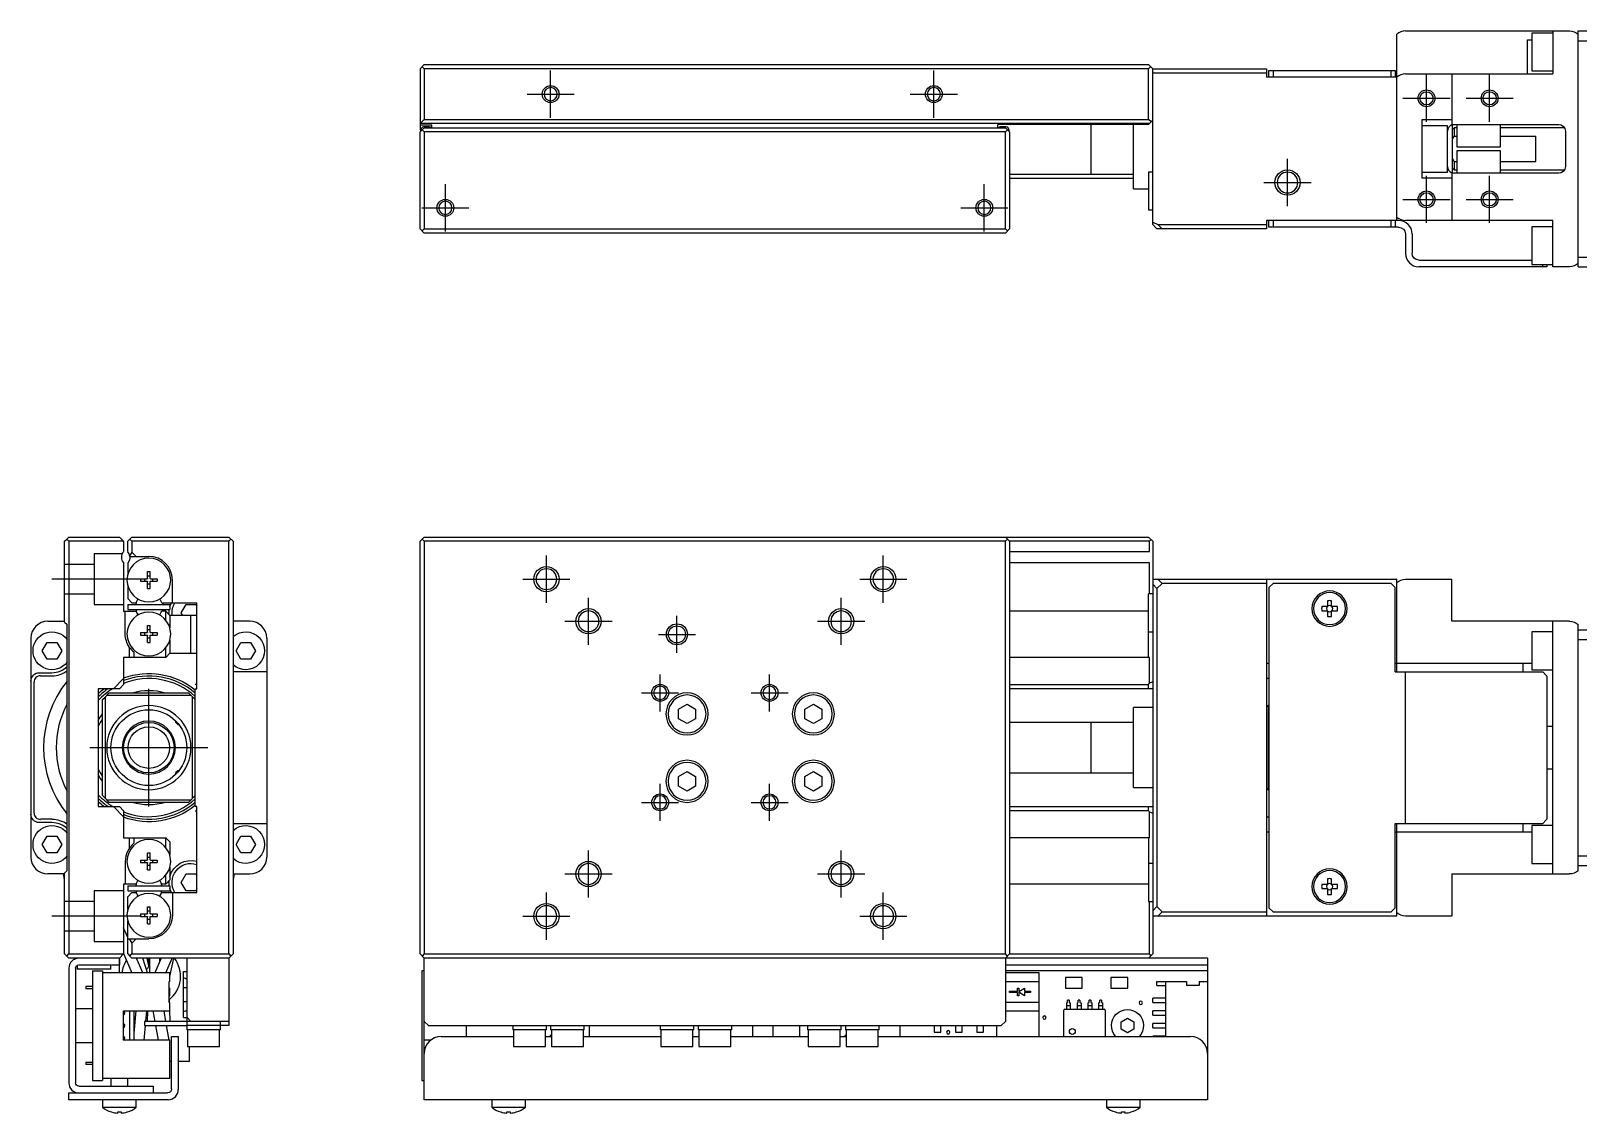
# Model space of a CAD drawing. Extents: x 0 to 570, y -8 to 197.
# Drawn here: x 0 to 183.7, y 68.8 to 197.2 of the extents above; entities that cross this region are included whole.
import ezdxf

# ---------------------------------------------------------------- set-up
doc = ezdxf.new("R2010")
doc.units = 0
doc.header["$LTSCALE"] = 0.5
doc.linetypes.add('CENTER', pattern=[50.8, 31.75, -6.35, 6.35, -6.35])
doc.linetypes.add('DASHED', pattern=[19.05, 12.7, -6.35])
for name, color, linetype in [('MSM_CENTER', 1, 'CENTER'), ('MSM_CONTINUOUS', 7, 'CONTINUOUS'), ('MSM_DASHED', 4, 'DASHED'), ('MSM_NARROW', 5, 'CONTINUOUS')]:
    doc.layers.add(name, color=color, linetype=linetype)

msp = doc.modelspace()

# ---------------------------------------------------------------- linework, layer by layer
at = {"layer": 'MSM_CENTER'}
for p, q in [((61.71, 186.93), (61.71, 192.53)), ((107.21, 186.93), (107.21, 192.53)), ((165.71, 186.43), (165.71, 192.03)), ((173.21, 186.43), (173.21, 192.03)), ((58.91, 189.73), (64.51, 189.73)), ((104.41, 189.73), (110.01, 189.73)), ((162.91, 189.23), (168.51, 189.23)), ((170.41, 189.23), (176.01, 189.23)), ((149.21, 176.43), (149.21, 182.03)), ((49.21, 173.43), (49.21, 179.03)), ((113.21, 173.43), (113.21, 179.03)), ((146.41, 179.23), (152.01, 179.23)), ((165.71, 174.43), (165.71, 180.03)), ((173.21, 174.43), (173.21, 180.03)), ((162.91, 177.23), (168.51, 177.23)), ((170.41, 177.23), (176.01, 177.23)), ((46.41, 176.23), (52.01, 176.23)), ((110.41, 176.23), (116.01, 176.23)), ((61.21, 129.34), (61.21, 134.94)), ((101.21, 129.34), (101.21, 134.94)), ((13, 132.14), (2.5, 132.14)), ((58.41, 132.14), (64.01, 132.14)), ((98.41, 132.14), (104.01, 132.14)), ((66.21, 124.34), (66.21, 129.94)), ((96.21, 124.34), (96.21, 129.94)), ((63.41, 127.14), (69.01, 127.14)), ((76.71, 123.39), (76.71, 127.79)), ((93.41, 127.14), (99.01, 127.14)), ((74.51, 125.59), (78.91, 125.59)), ((74.71, 116.44), (74.71, 120.84)), ((87.71, 116.44), (87.71, 120.84)), ((14, 105.14), (14, 119.14)), ((72.51, 118.64), (76.91, 118.64)), ((85.51, 118.64), (89.91, 118.64)), ((7, 112.14), (21, 112.14)), ((74.71, 103.44), (74.71, 107.84)), ((87.71, 103.44), (87.71, 107.84)), ((72.51, 105.64), (76.91, 105.64)), ((85.51, 105.64), (89.91, 105.64)), ((66.21, 94.34), (66.21, 99.94)), ((96.21, 94.34), (96.21, 99.94)), ((63.41, 97.14), (69.01, 97.14)), ((93.41, 97.14), (99.01, 97.14)), ((61.21, 89.34), (61.21, 94.94)), ((101.21, 89.34), (101.21, 94.94)), ((13, 92.14), (2.5, 92.14)), ((58.41, 92.14), (64.01, 92.14)), ((98.41, 92.14), (104.01, 92.14))]:
    msp.add_line(p, q, dxfattribs=at)
at = {"layer": 'MSM_CONTINUOUS'}
for p, q in [((162.21, 191.74), (162.21, 196.84)), ((163.21, 197.23), (182.71, 197.23)), ((178.21, 196.98), (178.21, 192.48)), ((180.71, 196.98), (178.21, 196.98)), ((180.71, 197.23), (180.71, 192.13)), ((183.71, 169.23), (183.71, 197.23)), ((183.71, 197.23), (190.7, 197.23)), ((177.71, 196.17), (178.21, 196.17)), ((177.71, 192.13), (177.71, 196.17)), ((183.71, 196.07), (190.7, 196.07)), ((46.21, 192.73), (46.71, 193.23)), ((46.46, 192.98), (46.71, 192.73)), ((46.71, 193.23), (132.71, 193.23)), ((133.21, 192.73), (132.71, 193.23)), ((132.71, 192.73), (132.96, 192.98)), ((46.21, 192.73), (46.21, 185.53)), ((132.71, 192.73), (46.71, 192.73)), ((46.71, 192.73), (46.71, 186.73)), ((132.71, 186.73), (132.71, 192.73)), ((133.21, 192.73), (146.71, 192.73)), ((133.21, 174.23), (133.21, 192.73)), ((146.71, 192.23), (133.21, 192.23)), ((146.71, 192.73), (146.71, 191.73)), ((162.21, 191.73), (146.71, 191.73)), ((147.01, 191.73), (147.01, 192.53)), ((147.01, 192.53), (162.01, 192.53)), ((147.51, 192.53), (147.51, 191.73)), ((161.51, 191.73), (161.51, 192.53)), ((162.01, 192.53), (162.01, 191.73)), ((162.21, 174.73), (162.21, 191.73)), ((163.21, 192.13), (180.71, 192.13)), ((168.71, 192.13), (168.71, 186.1)), ((178.21, 192.48), (180.71, 192.48)), ((46.71, 186.73), (46.21, 186.23)), ((132.81, 186.23), (46.21, 186.23)), ((47.61, 186.03), (46.21, 186.03)), ((46.21, 185.23), (46.71, 185.73)), ((47.31, 185.83), (46.61, 185.83)), ((46.71, 186.73), (132.71, 186.73)), ((46.71, 185.73), (115.71, 185.73)), ((47.61, 185.73), (47.61, 186.03)), ((114.81, 185.73), (114.81, 186.13)), ((132.71, 186.13), (114.81, 186.13)), ((115.81, 185.83), (115.11, 185.83)), ((115.71, 185.73), (116.21, 185.23)), ((125.91, 180.23), (125.91, 186.13)), ((130.91, 178.48), (130.91, 186.13)), ((133.01, 186.43), (132.71, 186.73)), ((132.71, 186.13), (133.01, 186.43)), ((133.01, 186.43), (133.21, 186.63)), ((165.21, 186.73), (168.71, 186.73)), ((165.21, 179.73), (165.21, 186.73)), ((168.21, 185.98), (165.21, 185.98)), ((168.21, 180.48), (168.21, 185.98)), ((168.71, 186.1), (168.8, 186.1)), ((168.73, 186.07), (168.8, 186.1)), ((168.81, 180.35), (168.81, 186.1)), ((169.01, 185.73), (168.81, 185.53)), ((169.01, 186.13), (181.41, 186.13)), ((169.01, 185.73), (169.01, 184.73)), ((169.31, 185.73), (169.01, 185.73)), ((169.31, 186.13), (169.31, 183.48)), ((174.51, 183.48), (174.51, 186.13)), ((182.11, 185.73), (174.51, 185.73)), ((46.31, 185.43), (46.21, 185.53)), ((46.21, 173.73), (46.21, 185.23)), ((46.31, 185.33), (46.31, 185.53)), ((46.46, 185.48), (46.71, 185.23)), ((46.71, 185.23), (46.71, 173.73)), ((115.71, 185.23), (46.71, 185.23)), ((115.71, 185.23), (115.96, 185.48)), ((115.71, 173.73), (115.71, 185.23)), ((116.11, 185.53), (116.11, 185.33)), ((116.21, 185.23), (116.21, 173.73)), ((168.81, 184.36), (169.01, 184.73)), ((169.01, 184.73), (169.31, 184.73)), ((174.51, 184.73), (178.71, 184.73)), ((178.71, 181.73), (178.71, 184.73)), ((182.21, 185.33), (182.21, 181.13)), ((169.01, 181.73), (168.81, 182.09)), ((169.31, 183.48), (174.51, 183.48)), ((169.31, 182.98), (169.31, 180.33)), ((174.51, 182.98), (169.31, 182.98)), ((174.51, 180.33), (174.51, 182.98)), ((116.21, 180.23), (130.91, 180.23)), ((132.71, 180.48), (132.71, 175.98)), ((133.21, 180.48), (132.71, 180.48)), ((165.21, 180.48), (168.21, 180.48)), ((168.71, 180.35), (168.71, 174.73)), ((168.71, 180.35), (168.8, 180.35)), ((168.8, 180.35), (168.72, 180.38)), ((168.81, 180.93), (169.01, 180.73)), ((169.01, 181.73), (169.01, 180.73)), ((169.01, 181.73), (169.31, 181.73)), ((169.01, 180.73), (169.31, 180.73)), ((181.41, 180.33), (169.01, 180.33)), ((174.51, 181.73), (178.71, 181.73)), ((174.51, 180.73), (182.11, 180.73)), ((116.21, 179.73), (130.91, 179.73)), ((130.91, 178.48), (132.71, 178.48)), ((168.71, 179.73), (165.21, 179.73)), ((132.71, 175.98), (133.21, 175.98)), ((133.21, 174.53), (133.82, 174.23)), ((162.41, 174.73), (146.71, 174.73)), ((146.71, 174.73), (146.71, 173.73)), ((147.01, 173.93), (147.01, 174.73)), ((147.51, 174.73), (147.51, 173.93)), ((161.51, 173.93), (161.51, 174.73)), ((162.01, 174.73), (162.01, 173.93)), ((180.71, 174.73), (163.21, 174.73)), ((180.71, 169.23), (180.71, 174.73)), ((46.71, 173.23), (46.21, 173.73)), ((46.71, 173.73), (46.46, 173.48)), ((46.71, 173.73), (115.71, 173.73)), ((115.71, 173.23), (46.71, 173.23)), ((115.96, 173.48), (115.71, 173.73)), ((115.71, 173.23), (116.21, 173.73)), ((133.71, 173.73), (133.21, 174.23)), ((146.71, 173.73), (133.71, 173.73)), ((133.82, 174.23), (146.71, 174.23)), ((133.82, 174.23), (134.32, 173.73)), ((162.41, 173.93), (147.01, 173.93)), ((163.21, 173.13), (163.21, 170.83)), ((164.01, 173.13), (164.01, 170.83)), ((178.21, 173.98), (178.21, 169.48)), ((180.71, 173.98), (178.21, 173.98)), ((164.81, 170.03), (178.21, 170.03)), ((180.01, 169.23), (164.81, 169.23)), ((178.21, 169.48), (180.71, 169.48)), ((179.51, 169.23), (179.51, 169.48)), ((180.01, 169.48), (180.01, 169.23)), ((182.71, 169.23), (180.71, 169.23)), ((183.71, 170.38), (190.7, 170.38)), ((183.71, 169.23), (190.7, 169.23)), ((4, 136.64), (4.25, 136.89)), ((4, 127.04), (4, 136.64)), ((4.25, 136.89), (4.5, 137.14)), ((4.5, 136.64), (4.25, 136.89)), ((4.5, 137.14), (10.5, 137.14)), ((4.5, 136.64), (4.5, 87.64)), ((11, 136.64), (4.5, 136.64)), ((10.5, 137.14), (11, 136.64)), ((11, 136.64), (11, 135.41)), ((11.75, 136.89), (11.5, 136.64)), ((11.5, 135.41), (11.5, 136.64)), ((11.75, 136.89), (12, 137.14)), ((12, 136.64), (11.75, 136.89)), ((12, 137.14), (23.5, 137.14)), ((12, 136.64), (12, 135.34)), ((23.5, 136.64), (12, 136.64)), ((23.5, 137.14), (24, 136.64)), ((23.75, 136.89), (23.5, 136.64)), ((23.5, 87.64), (23.5, 136.64)), ((24, 136.64), (24, 87.64)), ((46.71, 137.14), (46.21, 136.64)), ((46.21, 87.64), (46.21, 136.64)), ((46.46, 136.89), (46.71, 136.64)), ((46.71, 137.14), (132.71, 137.14)), ((115.71, 136.64), (46.71, 136.64)), ((46.71, 136.64), (46.71, 87.64)), ((115.96, 136.89), (115.71, 137.14)), ((115.71, 136.64), (115.96, 136.89)), ((115.71, 87.64), (115.71, 136.64)), ((116.21, 136.64), (115.96, 136.89)), ((132.81, 136.64), (116.21, 136.64)), ((116.21, 136.64), (116.21, 87.64)), ((133.21, 136.64), (132.71, 137.14)), ((132.81, 136.64), (133.01, 136.84)), ((132.81, 135.41), (132.81, 136.64)), ((133.21, 136.64), (133.21, 87.64)), ((12, 135.34), (11.73, 134.96)), ((11.74, 134.84), (14, 134.84)), ((12.5, 134.84), (12, 135.34)), ((116.21, 135.41), (132.81, 135.41)), ((11, 134.08), (11, 128.34)), ((11.5, 134.08), (11.5, 132.76)), ((13.86, 133.04), (14.15, 133.04)), ((13.86, 132.25), (13.86, 133.04)), ((14.15, 132.51), (13.86, 132.51)), ((14.15, 132.25), (14.15, 133.04)), ((132.81, 134.08), (116.21, 134.08)), ((132.81, 130.39), (132.81, 134.08)), ((11.4, 132.14), (11, 132.14)), ((11.5, 131.33), (11.5, 129.84)), ((13, 132.19), (13.8, 132.19)), ((13, 132.19), (13, 131.9)), ((13, 131.9), (13.8, 131.9)), ((13.53, 131.9), (13.53, 132.19)), ((13.86, 131.04), (13.86, 131.84)), ((13.86, 131.57), (14.15, 131.57)), ((13.86, 131.04), (14.15, 131.04)), ((14.15, 131.04), (14.15, 131.84)), ((14.21, 132.19), (15, 132.19)), ((14.21, 131.9), (15, 131.9)), ((14.47, 131.9), (14.47, 132.19)), ((15, 132.19), (15, 131.9)), ((16.8, 129.34), (16.8, 132.04)), ((133.21, 132.14), (162.21, 132.14)), ((133.71, 131.03), (133.21, 131.53)), ((134.32, 131.64), (133.71, 131.03)), ((133.71, 131.03), (133.71, 93.26)), ((133.82, 132.14), (134.32, 131.64)), ((146.71, 131.64), (134.32, 131.64)), ((146.71, 132.14), (146.71, 92.14)), ((147.51, 131.64), (147.01, 131.14)), ((147.01, 131.14), (147.01, 93.14)), ((161.51, 131.64), (147.51, 131.64)), ((162.01, 131.14), (161.51, 131.64)), ((162.01, 121.14), (162.01, 131.14)), ((162.21, 121.14), (162.21, 132.14)), ((163.21, 132.14), (168.71, 132.14)), ((168.71, 127.14), (168.71, 132.14)), ((11.5, 129.84), (12, 129.34)), ((11.5, 129.14), (11.5, 128.54)), ((11.5, 129.14), (16.5, 129.14)), ((12, 129.34), (12.46, 129.34)), ((12.54, 129.48), (12.46, 129.34)), ((15.54, 129.34), (15.33, 129.72)), ((15.54, 129.34), (19.7, 129.34)), ((16.5, 129.14), (16.5, 128.54)), ((17.85, 128.14), (18.42, 129.14)), ((18.42, 129.14), (19.58, 129.14)), ((19.58, 129.14), (19.7, 128.93)), ((19.7, 119.14), (19.7, 129.34)), ((132.71, 122.84), (132.71, 130.39)), ((133.21, 130.39), (132.71, 130.39)), ((153.97, 128.88), (153.29, 128.88)), ((153.97, 129.56), (153.97, 128.88)), ((154.45, 128.88), (154.45, 129.56)), ((155.13, 128.88), (154.45, 128.88)), ((2, 127.14), (4, 127.14)), ((4, 127.04), (4.3, 126.74)), ((11, 128.34), (12.46, 128.34)), ((11.2, 125.64), (11.2, 128.34)), ((11.5, 128.54), (16.5, 128.54)), ((12.46, 128.34), (12.67, 127.97)), ((15.46, 128.21), (15.54, 128.34)), ((16, 128.34), (15.54, 128.34)), ((16, 127.31), (16, 128.34)), ((16.5, 127.84), (16, 128.34)), ((16.5, 127.84), (16.5, 126.36)), ((19.7, 127.84), (16.5, 127.84)), ((18.02, 127.84), (17.85, 128.14)), ((19, 123.34), (19, 127.84)), ((26, 127.14), (24, 127.14)), ((132.71, 128.34), (116.21, 128.34)), ((153.29, 128.4), (153.97, 128.4)), ((153.97, 128.4), (153.97, 127.72)), ((154.45, 127.72), (154.45, 128.4)), ((154.45, 128.4), (155.13, 128.4)), ((182.71, 127.14), (168.71, 127.14)), ((180.71, 97.14), (180.71, 127.14)), ((183.71, 97.53), (183.71, 126.76)), ((0, 125.14), (0, 99.14)), ((4.3, 97.54), (4.3, 126.74)), ((13, 125.79), (13.8, 125.79)), ((13, 125.79), (13, 125.5)), ((13, 125.5), (13.8, 125.5)), ((13.53, 125.5), (13.53, 125.79)), ((13.86, 126.64), (14.15, 126.64)), ((13.86, 125.85), (13.86, 126.64)), ((14.15, 126.11), (13.86, 126.11)), ((13.86, 124.64), (13.86, 125.44)), ((13.86, 125.17), (14.15, 125.17)), ((14.15, 125.85), (14.15, 126.64)), ((14.15, 124.64), (14.15, 125.44)), ((14.21, 125.79), (15, 125.79)), ((14.21, 125.5), (15, 125.5)), ((14.47, 125.5), (14.47, 125.79)), ((15, 125.79), (15, 125.5)), ((16.5, 124.93), (16.5, 123.34)), ((28, 125.14), (28, 121.14)), ((132.71, 125.89), (133.21, 125.89)), ((178.21, 125.89), (178.21, 121.39)), ((180.71, 125.89), (178.21, 125.89)), ((183.71, 126.14), (190.7, 126.14)), ((183.71, 124.99), (190.7, 124.99)), ((1.35, 123.64), (1.92, 124.64)), ((1.92, 122.64), (1.35, 123.64)), ((1.92, 124.64), (3.08, 124.64)), ((3.08, 124.64), (3.65, 123.64)), ((3.65, 123.64), (3.08, 122.64)), ((11.7, 122.84), (11.7, 124.05)), ((12.2, 123.5), (12.2, 122.84)), ((13.86, 124.64), (14.15, 124.64)), ((16, 122.84), (16, 123.98)), ((16, 122.84), (16.5, 123.34)), ((16.5, 123.34), (19.7, 123.34)), ((24.35, 123.64), (24.92, 124.64)), ((24.92, 122.64), (24.35, 123.64)), ((24.92, 124.64), (26.08, 124.64)), ((26.08, 124.64), (26.65, 123.64)), ((26.65, 123.64), (26.08, 122.64)), ((3.08, 122.64), (1.92, 122.64)), ((16, 122.84), (11, 122.84)), ((11, 122.84), (11, 119.64)), ((26.08, 122.64), (24.92, 122.64)), ((132.81, 122.84), (116.21, 122.84)), ((132.81, 119.79), (132.81, 122.84)), ((147.01, 122.14), (146.71, 122.14)), ((178.21, 122.14), (162.01, 122.14)), ((177.21, 121.14), (177.21, 122.14)), ((178.21, 121.39), (180.71, 121.39)), ((0.38, 104.37), (0.38, 119.92)), ((1, 121.04), (2.5, 121.04)), ((1.13, 120.66), (2.5, 120.66)), ((9.79, 119.14), (11, 120.35)), ((11, 119.64), (10.5, 119.14)), ((28, 121.14), (24, 121.14)), ((28, 121.14), (28, 103.14)), ((116.21, 119.64), (132.71, 119.64)), ((132.71, 119.64), (132.81, 119.79)), ((132.71, 119.14), (132.71, 119.64)), ((133.21, 119.95), (132.81, 119.79)), ((146.71, 120.39), (147.01, 120.39)), ((162.01, 121.14), (179.51, 121.14)), ((163.21, 103.14), (163.21, 121.14)), ((180.01, 120.64), (179.51, 121.14)), ((180.01, 120.64), (180.01, 103.64)), ((10.5, 119.14), (8, 119.14)), ((8, 119.14), (8, 105.14)), ((8.5, 117.84), (8.8, 118.14)), ((8.5, 106.44), (8.5, 117.84)), ((9, 118.34), (8.8, 118.14)), ((8.8, 118.14), (8.8, 106.14)), ((9, 118.34), (9.3, 118.64)), ((19, 118.34), (9, 118.34)), ((9.3, 118.64), (18.7, 118.64)), ((18.7, 118.64), (19.5, 117.84)), ((19.2, 106.14), (19.2, 118.14)), ((19.5, 105.14), (19.5, 119.14)), ((19.5, 119.14), (19.7, 119.14)), ((133.21, 119.14), (116.21, 119.14)), ((76.91, 116.72), (77.91, 117.3)), ((76.91, 115.57), (76.91, 116.72)), ((77.91, 117.3), (78.91, 116.72)), ((78.91, 116.72), (78.91, 115.57)), ((91.91, 116.72), (92.91, 117.3)), ((91.91, 115.57), (91.91, 116.72)), ((92.91, 117.3), (93.91, 116.72)), ((93.91, 116.72), (93.91, 115.57)), ((130.91, 107.39), (130.91, 116.89)), ((133.21, 116.89), (130.91, 116.89)), ((146.91, 117.14), (146.71, 116.94)), ((146.91, 117.14), (146.91, 107.14)), ((147.01, 117.14), (146.91, 117.14)), ((17.2, 115.12), (17.2, 115.31)), ((17.2, 115.12), (17.43, 114.89)), ((17.43, 115.06), (17.43, 114.89)), ((17.43, 114.89), (17.56, 114.89)), ((77.91, 114.99), (76.91, 115.57)), ((78.91, 115.57), (77.91, 114.99)), ((92.91, 114.99), (91.91, 115.57)), ((93.91, 115.57), (92.91, 114.99)), ((130.91, 115.14), (116.21, 115.14)), ((125.91, 109.14), (125.91, 115.14)), ((180.71, 114.64), (180.01, 114.64)), ((11.04, 111.08), (11.04, 111.08)), ((16.97, 111.08), (16.97, 111.08)), ((12.56, 109.34), (12.63, 109.34)), ((12.69, 109.28), (12.63, 109.34)), ((15.38, 109.34), (15.31, 109.28)), ((15.38, 109.34), (15.44, 109.34)), ((17.43, 109.39), (17.2, 109.17)), ((17.2, 108.98), (17.2, 109.17)), ((17.43, 109.39), (17.43, 109.23)), ((17.56, 109.39), (17.43, 109.39)), ((17.56, 109.39), (17.56, 109.39)), ((76.91, 108.72), (77.91, 109.3)), ((76.91, 107.57), (76.91, 108.72)), ((77.91, 109.3), (78.91, 108.72)), ((78.91, 108.72), (78.91, 107.57)), ((91.91, 108.72), (92.91, 109.3)), ((91.91, 107.57), (91.91, 108.72)), ((92.91, 109.3), (93.91, 108.72)), ((93.91, 108.72), (93.91, 107.57)), ((116.21, 109.14), (130.91, 109.14)), ((180.01, 109.64), (180.71, 109.64)), ((77.91, 106.99), (76.91, 107.57)), ((78.91, 107.57), (77.91, 106.99)), ((92.91, 106.99), (91.91, 107.57)), ((93.91, 107.57), (92.91, 106.99)), ((130.91, 107.39), (133.21, 107.39)), ((146.71, 107.34), (146.91, 107.14)), ((146.91, 107.14), (147.01, 107.14)), ((8, 105.14), (10.5, 105.14)), ((9, 105.94), (8.5, 106.44)), ((9, 105.94), (19, 105.94)), ((9.3, 105.64), (9, 105.94)), ((18.7, 105.64), (9.3, 105.64)), ((11, 103.94), (9.79, 105.14)), ((10.5, 105.14), (11, 104.64)), ((19.5, 106.44), (18.7, 105.64)), ((19.7, 105.14), (19.5, 105.14)), ((19.7, 94.94), (19.7, 105.14)), ((116.21, 105.14), (133.21, 105.14)), ((132.71, 104.64), (132.71, 105.14)), ((2.5, 103.24), (1, 103.24)), ((2.5, 103.63), (1.13, 103.63)), ((11, 104.64), (11, 101.44)), ((24, 103.14), (28, 103.14)), ((28, 103.14), (28, 99.14)), ((132.71, 104.64), (116.21, 104.64)), ((132.81, 104.5), (132.71, 104.64)), ((132.81, 101.44), (132.81, 104.5)), ((132.81, 104.5), (133.21, 104.34)), ((147.01, 103.89), (146.71, 103.89)), ((162.01, 93.14), (162.01, 103.14)), ((162.01, 103.14), (179.51, 103.14)), ((162.21, 92.14), (162.21, 103.14)), ((177.21, 102.14), (177.21, 103.14)), ((178.21, 102.89), (178.21, 98.39)), ((180.71, 102.89), (178.21, 102.89)), ((179.51, 103.14), (180.01, 103.64)), ((1.35, 100.64), (1.92, 101.64)), ((1.92, 101.64), (3.08, 101.64)), ((3.08, 101.64), (3.65, 100.64)), ((11, 101.44), (16, 101.44)), ((11.7, 100.24), (11.7, 101.44)), ((12.2, 101.44), (12.2, 100.79)), ((16, 100.31), (16, 101.44)), ((16.5, 100.94), (16, 101.44)), ((24.35, 100.64), (24.92, 101.64)), ((24.92, 101.64), (26.08, 101.64)), ((26.08, 101.64), (26.65, 100.64)), ((132.81, 101.44), (116.21, 101.44)), ((132.71, 101.44), (132.71, 93.89)), ((146.71, 102.14), (147.01, 102.14)), ((162.01, 102.14), (178.21, 102.14)), ((1.92, 99.64), (1.35, 100.64)), ((3.08, 99.64), (1.92, 99.64)), ((3.65, 100.64), (3.08, 99.64)), ((13.86, 99.64), (14.15, 99.64)), ((13.86, 98.85), (13.86, 99.64)), ((14.15, 98.85), (14.15, 99.64)), ((16.5, 100.94), (16.5, 99.36)), ((24.92, 99.64), (24.35, 100.64)), ((26.08, 99.64), (24.92, 99.64)), ((26.65, 100.64), (26.08, 99.64)), ((183.71, 99.3), (190.7, 99.3)), ((4.3, 97.54), (4, 97.24)), ((11.2, 98.64), (11.2, 95.94)), ((13, 98.79), (13.8, 98.79)), ((13, 98.79), (13, 98.5)), ((13, 98.5), (13.8, 98.5)), ((13.53, 98.5), (13.53, 98.79)), ((14.15, 99.11), (13.86, 99.11)), ((13.86, 97.64), (13.86, 98.44)), ((13.86, 98.17), (14.15, 98.17)), ((13.86, 97.64), (14.15, 97.64)), ((14.15, 97.64), (14.15, 98.44)), ((14.21, 98.79), (15, 98.79)), ((14.21, 98.5), (15, 98.5)), ((14.47, 98.5), (14.47, 98.79)), ((15, 98.79), (15, 98.5)), ((16.5, 97.93), (16.5, 96.44)), ((133.21, 98.39), (132.71, 98.39)), ((178.21, 98.39), (180.71, 98.39)), ((183.71, 98.14), (190.7, 98.14)), ((4, 97.14), (2, 97.14)), ((4, 96.44), (3.88, 97.14)), ((4, 87.64), (4, 97.24)), ((12.46, 95.94), (11, 95.94)), ((11, 95.94), (11, 87.64)), ((11.5, 95.74), (11.5, 95.14)), ((11.5, 95.74), (16.5, 95.74)), ((12.67, 96.32), (12.46, 95.94)), ((15.54, 95.94), (15.46, 96.08)), ((16, 95.94), (15.54, 95.94)), ((16, 95.94), (16, 96.98)), ((16, 95.94), (16.5, 96.44)), ((16.5, 95.74), (16.5, 95.14)), ((17.85, 96.14), (18.42, 97.14)), ((18.42, 95.14), (17.85, 96.14)), ((18.42, 97.14), (19.58, 97.14)), ((19.58, 97.14), (19.7, 96.93)), ((24.12, 97.14), (24, 96.44)), ((24, 97.14), (26, 97.14)), ((132.71, 95.94), (116.21, 95.94)), ((153.97, 95.88), (153.29, 95.88)), ((153.97, 96.56), (153.97, 95.88)), ((154.45, 95.88), (154.45, 96.56)), ((155.13, 95.88), (154.45, 95.88)), ((168.71, 97.14), (182.71, 97.14)), ((168.71, 97.14), (168.71, 92.14)), ((11.5, 95.14), (16.5, 95.14)), ((12, 94.94), (11.5, 94.44)), ((11.5, 92.96), (11.5, 94.44)), ((12, 94.94), (12.46, 94.94)), ((12.46, 94.94), (12.54, 94.81)), ((15.33, 94.57), (15.54, 94.94)), ((15.54, 94.94), (19.7, 94.94)), ((16.8, 94.94), (16.8, 92.24)), ((19.58, 95.14), (18.42, 95.14)), ((19.7, 95.36), (19.58, 95.14)), ((132.71, 93.89), (133.21, 93.89)), ((132.81, 87.64), (132.81, 93.89)), ((153.29, 95.4), (153.97, 95.4)), ((153.97, 95.4), (153.97, 94.72)), ((154.45, 94.72), (154.45, 95.4)), ((154.45, 95.4), (155.13, 95.4)), ((11.4, 92.14), (11, 92.14)), ((13, 92.39), (13.8, 92.39)), ((13, 92.39), (13, 92.1)), ((13, 92.1), (13.8, 92.1)), ((13.53, 92.1), (13.53, 92.39)), ((13.86, 93.24), (14.15, 93.24)), ((13.86, 92.45), (13.86, 93.24)), ((14.15, 92.71), (13.86, 92.71)), ((13.86, 91.24), (13.86, 92.04)), ((14.15, 92.45), (14.15, 93.24)), ((14.15, 91.24), (14.15, 92.04)), ((14.21, 92.39), (15, 92.39)), ((14.21, 92.1), (15, 92.1)), ((14.47, 92.1), (14.47, 92.39)), ((15, 92.39), (15, 92.1)), ((133.21, 92.76), (133.71, 93.26)), ((162.21, 92.14), (133.21, 92.14)), ((133.71, 93.26), (134.32, 92.64)), ((134.32, 92.64), (133.82, 92.14)), ((134.32, 92.64), (146.71, 92.64)), ((147.01, 93.14), (147.51, 92.64)), ((147.51, 92.64), (161.51, 92.64)), ((161.51, 92.64), (162.01, 93.14)), ((168.71, 92.14), (163.21, 92.14)), ((11.5, 89.58), (11, 90.76)), ((11.5, 87.64), (11.5, 91.53)), ((13.86, 91.77), (14.15, 91.77)), ((13.86, 91.24), (14.15, 91.24)), ((11.5, 89.44), (14, 89.44)), ((11.65, 89.44), (12, 88.94)), ((12, 88.94), (12.5, 89.44)), ((12, 88.94), (12, 87.64)), ((4.25, 87.39), (4, 87.64)), ((4.25, 87.39), (4.5, 87.64)), ((4.5, 87.14), (4.25, 87.39)), ((4.5, 87.64), (11, 87.64)), ((10.5, 87.14), (4.5, 87.14)), ((11, 87.64), (10.5, 87.14)), ((10.5, 87.14), (10.5, 86.34)), ((10.53, 85.39), (10.53, 87.18)), ((11, 87.69), (11.98, 85.39)), ((11.5, 87.64), (11.75, 87.39)), ((11.75, 87.39), (12, 87.64)), ((12, 87.14), (11.75, 87.39)), ((12, 87.64), (23.5, 87.64)), ((23.5, 87.14), (12, 87.14)), ((13.28, 85.39), (12.54, 87.14)), ((13.85, 85.39), (13.29, 87.14)), ((13.94, 86.41), (13.8, 87.14)), ((13.92, 87.14), (14.06, 86.21)), ((14.09, 87.14), (14.06, 85.39)), ((15.46, 87.14), (14.72, 85.39)), ((15.29, 86.73), (15.29, 87.14)), ((16.02, 85.39), (16.77, 87.14)), ((16.5, 84.98), (16.97, 87.14)), ((18.5, 87.14), (18.5, 78.64)), ((23.5, 87.64), (23.75, 87.39)), ((24, 87.64), (23.5, 87.14)), ((23.5, 87.14), (23.5, 79.14)), ((46.21, 87.64), (46.71, 87.14)), ((46.71, 87.64), (46.46, 87.39)), ((46.71, 87.64), (115.71, 87.64)), ((46.71, 70.34), (46.71, 87.14)), ((139.71, 87.14), (46.71, 87.14)), ((115.96, 87.39), (115.71, 87.64)), ((115.71, 87.14), (116.21, 87.64)), ((115.71, 87.14), (115.71, 79.64)), ((116.21, 87.64), (132.81, 87.64)), ((132.71, 87.14), (133.21, 87.64)), ((133.01, 87.44), (132.81, 87.64)), ((139.71, 87.14), (139.71, 70.34)), ((4.5, 85.94), (4.5, 72.34)), ((5.3, 85.94), (5.3, 72.34)), ((5.5, 86.29), (5.5, 85.84)), ((9.5, 85.84), (5.5, 85.84)), ((5.7, 86.34), (10.5, 86.34)), ((7.3, 85.64), (7.3, 72.64)), ((7.3, 85.64), (8.5, 85.64)), ((8.5, 85.64), (8.5, 72.64)), ((16.5, 85.39), (8.5, 85.39)), ((9.5, 85.84), (9.5, 86.34)), ((16.5, 84.39), (16.5, 85.39)), ((18.1, 80.09), (18.1, 85.55)), ((18.1, 85.55), (18.5, 85.55)), ((18.35, 84.75), (18.5, 84.75)), ((46.41, 85.64), (46.41, 72.64)), ((46.71, 85.64), (46.41, 85.64)), ((115.71, 86.34), (139.71, 86.34)), ((139.71, 85.64), (115.71, 85.64)), ((119.71, 85.39), (115.71, 85.39)), ((119.71, 77.84), (119.71, 85.39)), ((122.84, 84.85), (122.84, 83.6)), ((124.84, 84.85), (122.84, 84.85)), ((124.84, 83.6), (124.84, 84.85)), ((130.24, 84.85), (128.24, 84.85)), ((128.24, 84.85), (128.24, 83.6)), ((130.24, 83.6), (130.24, 84.85)), ((6.5, 83.77), (6.5, 83.52)), ((7.3, 83.77), (6.5, 83.77)), ((7.3, 83.52), (6.5, 83.52)), ((16.5, 84.39), (16.4, 84.39)), ((16.4, 81.89), (16.4, 84.39)), ((16.4, 83.59), (16.5, 83.59)), ((16.4, 83.22), (16.5, 83.22)), ((16.4, 83.07), (16.5, 83.07)), ((16.4, 82.69), (16.5, 82.69)), ((16.5, 82.69), (16.5, 83.59)), ((18.1, 83.65), (18.5, 83.65)), ((115.71, 84.39), (119.71, 84.39)), ((116.21, 83.07), (116.21, 83.22)), ((116.21, 83.22), (117.16, 83.22)), ((117.16, 83.07), (116.21, 83.07)), ((117.16, 83.22), (117.16, 83.59)), ((117.16, 83.59), (117.31, 83.59)), ((117.16, 82.69), (117.16, 83.07)), ((117.31, 82.69), (117.16, 82.69)), ((117.31, 83.59), (117.31, 83.2)), ((117.31, 83.2), (117.99, 83.59)), ((117.31, 83.09), (117.31, 82.69)), ((117.99, 82.69), (117.31, 83.09)), ((117.99, 83.59), (117.99, 83.22)), ((117.99, 83.22), (118.69, 83.22)), ((118.69, 83.07), (117.99, 83.07)), ((117.99, 83.07), (117.99, 82.69)), ((118.69, 83.22), (118.69, 83.07)), ((122.84, 83.6), (124.84, 83.6)), ((128.24, 83.6), (130.24, 83.6)), ((133.71, 83.89), (133.71, 84.39)), ((133.71, 84.39), (137.21, 84.39)), ((133.71, 83.89), (134.71, 83.89)), ((134.71, 84.39), (134.71, 77.84)), ((137.21, 84.39), (137.21, 83.89)), ((138.71, 83.89), (137.21, 83.89)), ((138.71, 84.39), (138.71, 83.89)), ((138.71, 84.39), (139.71, 84.39)), ((7.3, 81.14), (5.3, 81.14)), ((11, 80.89), (16.5, 80.89)), ((11, 77.39), (11, 80.89)), ((11.7, 80.89), (11.7, 77.39)), ((12.2, 80.89), (12.2, 77.39)), ((12.44, 80.89), (12.2, 78.25)), ((13.63, 79.64), (13.75, 80.89)), ((13.86, 79.64), (13.89, 80.89)), ((14.48, 80.89), (14.7, 79.64)), ((16.02, 79.64), (15.8, 80.89)), ((16.5, 81.89), (16.4, 81.89)), ((16.47, 81.89), (16.46, 82.27)), ((16.5, 80.89), (16.5, 81.89)), ((16.54, 79.64), (16.5, 80.99)), ((18.1, 82), (18.5, 82)), ((18.35, 80.89), (18.5, 80.89)), ((119.71, 81.89), (115.71, 81.89)), ((115.71, 80.89), (119.71, 80.89)), ((122.66, 77.84), (122.66, 80.99)), ((122.76, 81.09), (127.46, 81.09)), ((122.99, 81.83), (123.1, 81.89)), ((122.99, 81.09), (122.99, 81.83)), ((122.99, 81.53), (123.42, 81.53)), ((123.3, 82.14), (123.1, 82.14)), ((123.1, 81.89), (123.1, 82.14)), ((123.3, 82.14), (123.3, 81.89)), ((123.3, 81.89), (123.42, 81.83)), ((123.42, 81.83), (123.42, 81.09)), ((124.26, 81.83), (124.37, 81.89)), ((124.26, 81.09), (124.26, 81.83)), ((124.26, 81.53), (124.69, 81.53)), ((124.37, 81.89), (124.37, 82.14)), ((124.57, 82.14), (124.37, 82.14)), ((124.57, 82.14), (124.57, 81.89)), ((124.57, 81.89), (124.69, 81.83)), ((124.69, 81.83), (124.69, 81.09)), ((125.53, 81.83), (125.64, 81.89)), ((125.53, 81.09), (125.53, 81.83)), ((125.53, 81.53), (125.96, 81.53)), ((125.84, 82.14), (125.64, 82.14)), ((125.64, 81.89), (125.64, 82.14)), ((125.84, 82.14), (125.84, 81.89)), ((125.84, 81.89), (125.96, 81.83)), ((125.96, 81.83), (125.96, 81.09)), ((126.8, 81.83), (126.91, 81.89)), ((126.8, 81.09), (126.8, 81.83)), ((126.8, 81.53), (127.23, 81.53)), ((127.11, 82.14), (126.91, 82.14)), ((126.91, 81.89), (126.91, 82.14)), ((127.11, 82.14), (127.11, 81.89)), ((127.11, 81.89), (127.23, 81.83)), ((127.23, 81.83), (127.23, 81.09)), ((127.56, 80.99), (127.56, 77.84)), ((133.21, 81.89), (133.21, 82.39)), ((134.71, 82.39), (133.21, 82.39)), ((133.21, 81.89), (134.71, 81.89)), ((133.21, 80.39), (133.21, 80.89)), ((134.71, 80.89), (133.21, 80.89)), ((13.43, 77.39), (13.59, 79.14)), ((13.5, 79.64), (13.5, 79.14)), ((23.5, 79.64), (13.5, 79.64)), ((13.5, 79.14), (18.5, 79.14)), ((14.79, 79.14), (15.1, 77.39)), ((16.42, 77.39), (16.11, 79.14)), ((18.1, 80.09), (18.5, 80.09)), ((19, 79.64), (18.5, 80.14)), ((22.5, 79.14), (18.5, 79.14)), ((22.5, 78.64), (22.5, 79.64)), ((23.5, 79.14), (22.5, 79.14)), ((46.71, 79.64), (47.21, 79.14)), ((47.21, 79.14), (115.21, 79.14)), ((51.71, 77.84), (51.71, 79.14)), ((57.21, 79.14), (57.21, 78.64)), ((61.21, 78.64), (61.21, 79.14)), ((61.71, 79.14), (61.71, 78.64)), ((65.71, 78.64), (65.71, 79.14)), ((66.31, 77.84), (66.31, 79.14)), ((74.71, 79.14), (74.71, 78.64)), ((78.71, 78.64), (78.71, 79.14)), ((79.21, 79.14), (79.21, 78.64)), ((83.21, 78.64), (83.21, 79.14)), ((85.71, 77.84), (85.71, 79.14)), ((88.11, 79.14), (88.11, 77.84)), ((91.31, 77.84), (91.31, 79.14)), ((92.21, 79.14), (92.21, 78.64)), ((96.21, 78.64), (96.21, 79.14)), ((96.71, 79.14), (96.71, 78.64)), ((100.71, 78.64), (100.71, 79.14)), ((103.21, 77.84), (103.21, 79.14)), ((107.25, 79.14), (107.25, 78.34)), ((108.05, 78.34), (108.05, 79.14)), ((109.79, 79.14), (109.79, 78.34)), ((110.59, 78.34), (110.59, 79.14)), ((112.33, 79.14), (112.33, 78.34)), ((113.13, 78.34), (113.13, 79.14)), ((114.71, 77.84), (114.71, 79.14)), ((115.21, 79.14), (115.71, 79.64)), ((129.46, 79.58), (130.21, 80.01)), ((129.46, 78.71), (129.46, 79.58)), ((130.21, 80.01), (130.96, 79.58)), ((130.96, 79.58), (130.96, 78.71)), ((133.21, 80.39), (134.71, 80.39)), ((133.21, 78.89), (133.21, 79.39)), ((134.71, 79.39), (133.21, 79.39)), ((16.5, 77.39), (11, 77.39)), ((16.5, 72.89), (16.5, 77.39)), ((16.7, 77.84), (17.5, 77.84)), ((16.7, 71.64), (16.7, 77.84)), ((17.5, 77.84), (17.5, 71.54)), ((22.5, 78.64), (18.5, 78.64)), ((18.6, 78.64), (18.6, 76.64)), ((22.4, 76.64), (22.4, 78.64)), ((47.45, 77.39), (46.71, 77.39)), ((48.71, 77.84), (57.31, 77.84)), ((61.21, 78.64), (57.21, 78.64)), ((57.31, 78.64), (57.31, 76.64)), ((61.11, 76.64), (61.11, 78.64)), ((61.11, 77.84), (61.81, 77.84)), ((65.71, 78.64), (61.71, 78.64)), ((61.81, 78.64), (61.81, 76.64)), ((65.61, 76.64), (65.61, 78.64)), ((65.61, 77.84), (74.81, 77.84)), ((78.71, 78.64), (74.71, 78.64)), ((74.81, 78.64), (74.81, 76.64)), ((78.61, 76.64), (78.61, 78.64)), ((78.61, 77.84), (79.31, 77.84)), ((83.21, 78.64), (79.21, 78.64)), ((79.31, 78.64), (79.31, 76.64)), ((83.11, 76.64), (83.11, 78.64)), ((83.11, 77.84), (92.31, 77.84)), ((96.21, 78.64), (92.21, 78.64)), ((92.31, 78.64), (92.31, 76.64)), ((96.11, 76.64), (96.11, 78.64)), ((96.11, 77.84), (96.81, 77.84)), ((100.71, 78.64), (96.71, 78.64)), ((96.81, 78.64), (96.81, 76.64)), ((100.61, 76.64), (100.61, 78.64)), ((100.61, 77.84), (137.71, 77.84)), ((107.25, 78.34), (108.05, 78.34)), ((109.79, 78.34), (110.59, 78.34)), ((112.33, 78.34), (113.13, 78.34)), ((130.21, 78.28), (129.46, 78.71)), ((130.96, 78.71), (130.21, 78.28)), ((133.21, 78.89), (134.71, 78.89)), ((133.21, 77.84), (133.21, 77.89)), ((134.71, 77.89), (133.21, 77.89)), ((5.3, 77.14), (7.3, 77.14)), ((18.6, 76.64), (22.4, 76.64)), ((18.81, 74.89), (18.81, 76.64)), ((57.31, 76.64), (61.11, 76.64)), ((61.81, 76.64), (65.61, 76.64)), ((74.81, 76.64), (78.61, 76.64)), ((79.31, 76.64), (83.11, 76.64)), ((92.31, 76.64), (96.11, 76.64)), ((96.81, 76.64), (100.61, 76.64)), ((6.5, 74.77), (6.5, 74.52)), ((7.3, 74.77), (6.5, 74.77)), ((7.3, 74.52), (6.5, 74.52)), ((16.7, 74.89), (16.5, 74.89)), ((18.81, 74.89), (17.5, 74.89)), ((5.7, 71.94), (14.5, 71.94)), ((7.3, 72.64), (8.5, 72.64)), ((8.5, 72.89), (16.5, 72.89)), ((9.5, 72.89), (9.5, 71.94)), ((11.5, 71.94), (11.5, 72.89)), ((14.5, 71.94), (14.5, 71.14)), ((46.41, 72.64), (46.71, 72.64)), ((4.5, 70.34), (4.5, 71.14)), ((4.5, 71.14), (16.2, 71.14)), ((16.3, 70.34), (4.5, 70.34)), ((8.5, 70.34), (8.5, 69.45)), ((12.5, 69.45), (12.5, 70.34)), ((139.71, 70.34), (46.71, 70.34)), ((54.71, 70.34), (54.71, 69.45)), ((58.71, 69.45), (58.71, 70.34)), ((127.71, 70.34), (127.71, 69.45)), ((131.71, 69.45), (131.71, 70.34)), ((8.5, 69.45), (12.5, 69.45)), ((9.55, 68.89), (9.57, 68.89)), ((10.3, 68.89), (10.7, 68.89)), ((10.3, 68.76), (10.3, 68.89)), ((10.7, 68.89), (10.7, 68.76)), ((11.43, 68.89), (11.45, 68.89)), ((54.71, 69.45), (58.71, 69.45)), ((55.76, 68.89), (55.78, 68.89)), ((56.51, 68.89), (56.91, 68.89)), ((56.51, 68.76), (56.51, 68.89)), ((56.91, 68.89), (56.91, 68.76)), ((57.64, 68.89), (57.66, 68.89)), ((127.71, 69.45), (131.71, 69.45)), ((128.76, 68.89), (128.78, 68.89)), ((129.51, 68.89), (129.91, 68.89)), ((129.51, 68.76), (129.51, 68.89)), ((129.91, 68.89), (129.91, 68.76)), ((130.64, 68.89), (130.66, 68.89))]:
    msp.add_line(p, q, dxfattribs=at)
at = {"layer": 'MSM_CONTINUOUS', "extrusion": (0, 0, -1)}
for centre, radius in [((-61.71, 189.73), 0.783), ((-107.21, 189.73), 0.783), ((-149.21, 179.23), 1.23), ((-49.21, 176.23), 0.783), ((-113.21, 176.23), 0.783), ((-14, 132.04), 2.6), ((-61.21, 132.14), 1.23), ((-101.21, 132.14), 1.23), ((-154.21, 128.64), 2.1), ((-154.21, 128.64), 1.9), ((-14, 125.64), 2.6), ((-66.21, 127.14), 1.23), ((-96.21, 127.14), 1.23), ((-74.71, 118.64), 0.783), ((-87.71, 118.64), 0.783), ((-77.91, 116.14), 2.5), ((-77.91, 116.14), 2.25), ((-92.91, 116.14), 2.5), ((-92.91, 116.14), 2.25), ((-14, 112.14), 5), ((-14, 112.14), 3.15), ((-77.91, 108.14), 2.5), ((-77.91, 108.14), 2.25), ((-92.91, 108.14), 2.5), ((-92.91, 108.14), 2.25), ((-74.71, 105.64), 0.783), ((-87.71, 105.64), 0.783), ((-14, 98.64), 2.6), ((-66.21, 97.14), 1.23), ((-96.21, 97.14), 1.23), ((-154.21, 95.64), 2.1), ((-154.21, 95.64), 1.9), ((-14, 92.24), 2.6), ((-61.21, 92.14), 1.23), ((-101.21, 92.14), 1.23), ((-131.78, 81.84), 0.2), ((-120.35, 80.09), 0.2), ((-108.92, 78.34), 0.2)]:
    msp.add_circle(centre, radius, dxfattribs=at)
at = {"layer": 'MSM_CONTINUOUS'}
for centre, radius in [((165.71, 189.23), 0.783), ((173.21, 189.23), 0.783), ((165.71, 177.23), 0.783), ((173.21, 177.23), 0.783), ((76.71, 125.59), 1.01), ((14, 112.14), 4.5), ((14, 112.14), 3), ((123.66, 78.44), 0.35)]:
    msp.add_circle(centre, radius, dxfattribs=at)
for centre, radius, start, end in [((163.21, 195.73), 1.5, 90, 131.8103), ((163.21, 190.63), 1.5, 90, 131.8103), ((46.61, 185.53), 0.3, 90, 180), ((47.31, 185.53), 0.3, 41.8103, 90), ((115.11, 185.53), 0.3, 90, 138.1897), ((115.81, 185.53), 0.3, 0, 90), ((169.01, 185.33), 0.801, 111.0892, 179.9292), ((169.01, 181.13), 0.802, 180.1066, 248.3487), ((163.21, 176.23), 1.5, 228.1897, 270), ((162.41, 173.13), 1.6, 0, 90), ((164.81, 170.83), 1.6, 180, 270), ((11.75, 134.74), 1, 138.5904, 221.4096), ((10.75, 134.74), 1, 5.7392, 41.4096), ((14, 132.04), 2.8, 0, 90), ((14, 128.84), 1.59, 143.8028, 169.1069), ((14.12, 128.73), 1.75, 142.994, 154.5052), ((13.89, 128.73), 1.75, 34.5052, 37.006), ((14.12, 128.84), 1.59, 10.8931, 18.3584), ((154.21, 128.64), 0.95, 165.3667, 194.6333), ((154.21, 128.64), 0.365, 138.8496, 221.1504), ((154.21, 128.64), 0.95, 75.3667, 104.6333), ((154.21, 128.64), 0.365, 48.8496, 131.1504), ((154.21, 128.64), 0.365, 318.8496, 41.1504), ((154.21, 128.64), 0.95, 345.3667, 14.6333), ((2, 125.14), 2, 90, 180), ((14, 128.84), 1.59, 190.8931, 216.1972), ((14.12, 128.96), 1.75, 214.5052, 217.006), ((13.89, 128.96), 1.75, 322.994, 334.5052), ((14.12, 128.84), 1.59, 341.6416, 349.1069), ((26, 125.14), 2, 0, 90), ((154.21, 128.64), 0.365, 228.8496, 311.1504), ((154.21, 128.64), 0.95, 255.3667, 284.6333), ((14, 125.64), 2.8, 214.7719, 229.9948), ((2.5, 123.64), 2.6, 270, 313.8131), ((2.5, 123.64), 2.98, 270, 307.1302), ((1.11, 119.94), 0.727, 88.5635, 181.4365), ((14, 112.14), 12.5, 140.8958, 219.1042), ((14, 112.14), 8.5, 49.6798, 110.6673), ((14, 112.14), 8.2, 47.8764, 111.4601), ((14, 112.14), 8.5, 124.5603, 134.9009), ((14, 112.14), 8.2, 121.3881, 137.0297), ((14, 112.14), 11, 151.8625, 208.1375), ((14, 112.14), 6.5, 147.7958, 157.3801), ((14, 112.14), 6.5, 202.6199, 212.2042), ((14, 112.14), 8.2, 222.9703, 238.6119), ((14, 112.14), 8.5, 225.0991, 235.4397), ((14, 112.14), 8.2, 248.5399, 312.1236), ((14, 112.14), 8.5, 249.3327, 310.3202), ((1.11, 104.35), 0.727, 178.5577, 271.4423), ((2.5, 100.64), 2.98, 52.8698, 90), ((2.5, 100.64), 2.6, 46.1869, 90), ((14, 98.64), 2.8, 130.0052, 180), ((2, 99.14), 2, 180, 270), ((26, 99.14), 2, 270, 0), ((14, 95.44), 1.59, 143.8028, 169.1069), ((14.12, 95.33), 1.75, 142.994, 145.4948), ((13.89, 95.33), 1.75, 25.4948, 37.006), ((14, 95.44), 1.59, 10.8931, 36.1972), ((154.21, 95.64), 0.95, 165.3667, 194.6333), ((154.21, 95.64), 0.365, 138.8496, 221.1504), ((154.21, 95.64), 0.95, 75.3667, 104.6333), ((154.21, 95.64), 0.365, 48.8496, 131.1504), ((154.21, 95.64), 0.365, 318.8496, 41.1504), ((154.21, 95.64), 0.95, 345.3667, 14.6333), ((14, 95.44), 1.59, 190.8931, 216.1972), ((14.12, 95.56), 1.75, 205.4948, 217.006), ((14, 95.44), 1.59, 323.8028, 349.107), ((13.89, 95.56), 1.75, 322.994, 325.4948), ((154.21, 95.64), 0.365, 228.8496, 311.1504), ((154.21, 95.64), 0.95, 255.3667, 284.6333), ((5.7, 85.94), 1.2, 90, 180), ((14.27, 84.99), 3.5, 146.9255, 173.4376), ((14.27, 84.99), 3.5, 307.542, 37.9), ((10.9, 80.64), 0.25, 293.5782, 66.4218), ((122.76, 80.99), 0.1, 90, 180), ((127.46, 80.99), 0.1, 0, 90), ((10.9, 79.14), 0.25, 293.5782, 66.4218), ((10.9, 77.64), 0.25, 293.5782, 66.4218), ((48.71, 75.84), 2, 90, 180), ((137.71, 75.84), 2, 0, 90), ((5.7, 72.34), 1.2, 180, 270), ((16.3, 71.54), 1.2, 270, 0), ((10.5, 71.94), 3.2, 231.3178, 252.73), ((10.5, 71.94), 3.19, 253.0947, 266.4096), ((10.5, 71.94), 3.19, 273.5904, 286.9053), ((10.5, 71.94), 3.2, 287.27, 308.6822), ((56.71, 71.94), 3.2, 231.3178, 252.73), ((56.71, 71.94), 3.19, 253.0947, 266.4096), ((56.71, 71.94), 3.19, 273.5904, 286.9053), ((56.71, 71.94), 3.2, 287.27, 308.6822), ((129.71, 71.94), 3.2, 231.3178, 252.73), ((129.71, 71.94), 3.19, 253.0947, 266.4096), ((129.71, 71.94), 3.19, 273.5904, 286.9053), ((129.71, 71.94), 3.2, 287.27, 308.6822)]:
    msp.add_arc(centre, radius, start, end, dxfattribs=at)
at = {"layer": 'MSM_CONTINUOUS', "extrusion": (0, 0, -1)}
for centre, radius, start, end in [((-182.71, 195.73), 1.5, 90, 131.8103), ((-169.01, 185.33), 0.8, 74.8734, 90), ((-181.41, 185.33), 0.8, 90, 180), ((-169.01, 181.13), 0.8, 270, 285.1266), ((-181.41, 181.13), 0.8, 180, 270), ((-162.41, 173.13), 0.8, 90, 180), ((-164.81, 170.83), 0.8, 270, 0), ((-182.71, 170.73), 1.5, 228.1897, 270), ((-10.75, 134.74), 1, 174.2608, 221.4096), ((-13.8, 132.25), 0.06, 180, 270), ((-13.8, 131.84), 0.06, 90, 180), ((-14.21, 132.25), 0.06, 270, 0), ((-14.21, 131.84), 0.06, 0, 90), ((-163.21, 130.64), 1.5, 48.1897, 90), ((-19, 128.14), 2.6, 15.9424, 27.4864), ((-19, 128.14), 2.25, 352.3377, 32.231), ((-19, 128.14), 2.6, 355.4034, 8.8499), ((-182.71, 125.64), 1.5, 90, 131.8103), ((-2.5, 123.64), 2.25, 216.8699, 143.1302), ((-14, 125.64), 2.8, 325.2281, 0), ((-13.8, 125.85), 0.06, 180, 270), ((-13.8, 125.44), 0.06, 90, 180), ((-14.21, 125.85), 0.06, 270, 0), ((-14.21, 125.44), 0.06, 0, 90), ((-25.5, 123.64), 2.25, 48.1897, 311.8103), ((-14, 112.14), 8.8, 70.0677, 128.6822), ((-1, 120.04), 1, 0, 90), ((-14, 112.14), 8.8, 47.0141, 52.6982), ((-14, 112.14), 6.8, 72.9174, 107.0826), ((-14, 112.14), 6.8, 28.0725, 36.0189), ((-14, 112.14), 6.8, 323.9811, 331.9275), ((-14, 112.14), 8.8, 307.3018, 312.9859), ((-14, 112.14), 8.8, 231.3178, 289.9323), ((-14, 112.14), 6.8, 252.9174, 287.0826), ((-1, 104.24), 1, 270, 0), ((-2.5, 100.64), 2.25, 216.8699, 143.1302), ((-25.5, 100.64), 2.25, 48.1897, 311.8103), ((-13.8, 98.85), 0.06, 180, 270), ((-13.8, 98.44), 0.06, 90, 180), ((-14.21, 98.85), 0.06, 270, 0), ((-14.21, 98.44), 0.06, 0, 90), ((-19, 96.14), 2.6, 15.9424, 105.6185), ((-19, 96.14), 2.25, 327.769, 108.1262), ((-182.71, 98.64), 1.5, 228.1897, 270), ((-19, 96.14), 2.6, 351.1501, 4.5966), ((-19, 96.14), 2.6, 332.5136, 344.0576), ((-13.8, 92.45), 0.06, 180, 270), ((-13.8, 92.04), 0.06, 90, 180), ((-14, 92.24), 2.8, 180, 270), ((-14.21, 92.45), 0.06, 270, 0), ((-14.21, 92.04), 0.06, 0, 90), ((-163.21, 93.64), 1.5, 270, 311.8103), ((-13.35, 86.29), 0.6, 169.1542, 232.4513), ((-5.7, 85.94), 0.4, 0, 90), ((-14.65, 86.29), 0.6, 343.9147, 351.7575), ((-18.35, 85), 0.25, 270, 0), ((-18.35, 80.64), 0.25, 0, 90), ((-130.21, 79.14), 1.9, 316.8264, 223.1735), ((-60.21, 79.14), 1.9, 212.6369, 223.1736), ((-95.21, 79.14), 1.9, 212.6369, 223.1736), ((-5.7, 72.34), 0.4, 270, 0), ((-16.2, 71.64), 0.5, 180, 270)]:
    msp.add_arc(centre, radius, start, end, dxfattribs=at)
at = {"layer": 'MSM_DASHED'}
for p, q in [((7.5, 135.14), (7.5, 129.14)), ((10.83, 135.14), (7.5, 135.14)), ((7.5, 133.89), (4, 133.89)), ((4, 130.39), (7.5, 130.39)), ((7.5, 129.14), (11, 129.14)), ((7.5, 93.89), (4, 93.89)), ((7.5, 95.14), (7.5, 89.14)), ((11, 95.14), (7.5, 95.14)), ((4, 90.39), (7.5, 90.39)), ((7.5, 89.14), (11, 89.14))]:
    msp.add_line(p, q, dxfattribs=at)
at = {"layer": 'MSM_NARROW'}
for p, q in [((19.7, 119.64), (19.5, 119.64)), ((17.56, 109.39), (17.56, 109.39)), ((19.5, 104.64), (19.7, 104.64))]:
    msp.add_line(p, q, dxfattribs=at)
for centre, radius in [((61.71, 189.73), 1), ((107.21, 189.73), 1), ((165.71, 189.23), 1), ((173.21, 189.23), 1), ((149.21, 179.23), 1.5), ((165.71, 177.23), 1), ((173.21, 177.23), 1), ((49.21, 176.23), 1), ((113.21, 176.23), 1), ((61.21, 132.14), 1.5), ((101.21, 132.14), 1.5), ((66.21, 127.14), 1.5), ((96.21, 127.14), 1.5), ((76.71, 125.59), 1.25), ((74.71, 118.64), 1), ((87.71, 118.64), 1), ((14, 112.14), 2.46), ((74.71, 105.64), 1), ((87.71, 105.64), 1), ((66.21, 97.14), 1.5), ((96.21, 97.14), 1.5), ((61.21, 92.14), 1.5), ((101.21, 92.14), 1.5)]:
    msp.add_circle(centre, radius, dxfattribs=at)

doc.saveas('drawing.dxf')
